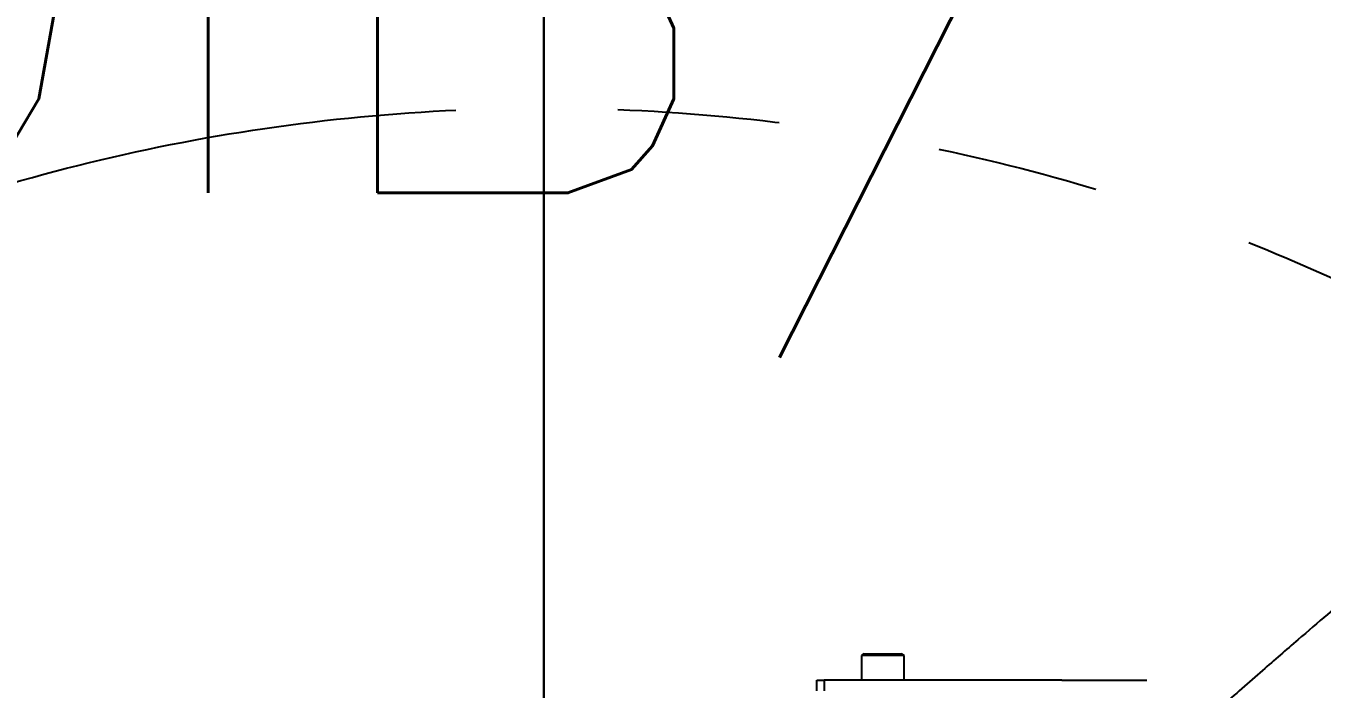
# Model space of a CAD drawing. Header units: millimetres. Extents: x 10462777 to 22643323, y 453826 to 1389191.
# Drawn here: x 11297550.6 to 11297950.6, y 583844.4 to 584049.1 of the extents above; entities that cross this region are included whole.
import ezdxf
from ezdxf.enums import TextEntityAlignment as Align

# ---------------------------------------------------------------- set-up
doc = ezdxf.new("R2010")
doc.units = ezdxf.units.MM
doc.header["$LTSCALE"] = 200
doc.header["$MEASUREMENT"] = 0
doc.linetypes.add('CENTER2', pattern=[1.125, 0.75, -0.125, 0.125, -0.125])
doc.linetypes.add('PHANTOM', pattern=[2.5, 1.25, -0.25, 0.25, -0.25, 0.25, -0.25])
doc.layers.get('0').update_dxf_attribs({"linetype": 'CONTINUOUS'})
for name, color, linetype in [('$DDT_AUDIT_GENERATED_(1626)', 7, 'CONTINUOUS'), ('A290-7329-X326', 7, 'CONTINUOUS'), ('DV1_DEFAULT', 7, 'CONTINUOUS'), ('LIBRL_A6-BA-8X12', 7, 'CONTINUOUS'), ('ZZ', 7, 'CONTINUOUS')]:
    doc.layers.add(name, color=color, linetype=linetype)
doc.layers.add('LAYOUT', color=8, linetype='CONTINUOUS', lineweight=25)
doc.styles.add('SEACAD_arial_ttf', font='txt.shx ', dxfattribs={"height": 0.2, "bigfont": ' whgtxt.shx'})

# ---------------------------------------------------------------- blocks, each defined once
blk = doc.blocks.new('A$C7DA30AB0')
at = {"layer": '$DDT_AUDIT_GENERATED_(1626)', "color": 7, "linetype": 'Continuous', "ltscale": 25.4}
blk.add_open_spline([(3362.46, 3526.17, 0), (3360.49, 3525.32, 0), (3356.48, 3523.46, 0), (3350.33, 3520.27, 0), (3343.7, 3516.47, 0), (3336.28, 3511.85, 0), (3328.02, 3506.32, 0), (3319.2, 3500.06, 0), (3310.43, 3493.51, 0), (3302.17, 3487.1, 0), (3294.9, 3481.28, 0), (3288.87, 3476.38, 0), (3283.85, 3472.28, 0), (3279.27, 3468.52, 0), (3273.97, 3464.11, 0), (3267.04, 3458.26, 0), (3258.2, 3450.7, 0), (3247.25, 3441.21, 0), (3234.48, 3430, 0), (3219.97, 3417.13, 0), (3205.93, 3404.57, 0), (3197.49, 3396.99, 0), (3194.06, 3393.91, 0)], degree=3, knots=[0.6212789, 0.6212789, 0.6212789, 0.6212789, 0.6344904, 0.6481243, 0.6625003, 0.678755, 0.6970623, 0.7163228, 0.7354857, 0.7523603, 0.7674981, 0.7810827, 0.7906395, 0.7998586, 0.8112, 0.8249712, 0.8446523, 0.8680376, 0.8952423, 0.9263321, 0.9612936, 0.9834068, 0.9834068, 0.9834068, 0.9834068], dxfattribs=at)
at = {"layer": 'A290-7329-X326', "color": 7, "linetype": 'Continuous', "ltscale": 25.4}
for p, q in [((3110.32, 3435.43, 0), (3110.32, 3438.69, 0)), ((3110.32, 3438.69, 0), (3112.58, 3438.69, 0)), ((3185.89, 3438.69, 0), (3112.58, 3438.69, 0)), ((3112.58, 3438.69, 0), (3112.58, 3435.43, 0)), ((3185.89, 3438.69, 0), (3212.18, 3438.69, 0))]:
    blk.add_line(p, q, dxfattribs=at)
at = {"layer": 'DV1_DEFAULT', "color": 1, "linetype": 'CENTER2', "ltscale": 7}
for p, q in [((3025.99, 59.09, 0), (3025.99, 6051.97, 0)), ((3025.99, 5992.89, 0), (3025.99, 0, 0))]:
    blk.add_line(p, q, dxfattribs=at)
at = {"layer": 'DV1_DEFAULT', "color": 7, "linetype": 'CENTER2', "ltscale": 25.4}
blk.add_line((3025.99, 3494.33, 0), (3025.99, 2674.91, 0), dxfattribs=at)
at = {"layer": 'LAYOUT', "color": 6, "linetype": 'PHANTOM'}
for centre, radius in [((3030.45, 3025.99, 0), 2693.02), ((3025.99, 3025.99, 0), 589.24)]:
    blk.add_circle(centre, radius, dxfattribs=at)
at = {"layer": 'LIBRL_A6-BA-8X12', "color": 7, "linetype": 'Continuous', "ltscale": 25.4}
for p, q in [((3124.91, 3446.81, 0), (3124.03, 3446.31, 0)), ((3124.03, 3446.31, 0), (3124.03, 3438.69, 0)), ((3137.24, 3446.31, 0), (3124.03, 3446.31, 0)), ((3124.91, 3446.81, 0), (3136.36, 3446.81, 0)), ((3137.24, 3446.31, 0), (3136.36, 3446.81, 0)), ((3137.24, 3438.69, 0), (3137.24, 3446.31, 0))]:
    blk.add_line(p, q, dxfattribs=at)

msp = doc.modelspace()

# ---------------------------------------------------------------- block references
at = {"ltscale": 10}
msp.add_blockref('A$C7DA30AB0', (11294684.4077, 580408.4363, 0), dxfattribs=at)

# ---------------------------------------------------------------- texts
at = {"layer": 'ZZ', "color": 7, "linetype": 'Continuous', "ltscale": 25.4, "style": 'SEACAD_arial_ttf'}
msp.add_text('R-2000iB/165F', height=152.4, dxfattribs=at).set_placement((11296751.21955, 584149.93166, 0), align=Align.TOP_LEFT)

doc.saveas('drawing.dxf')
